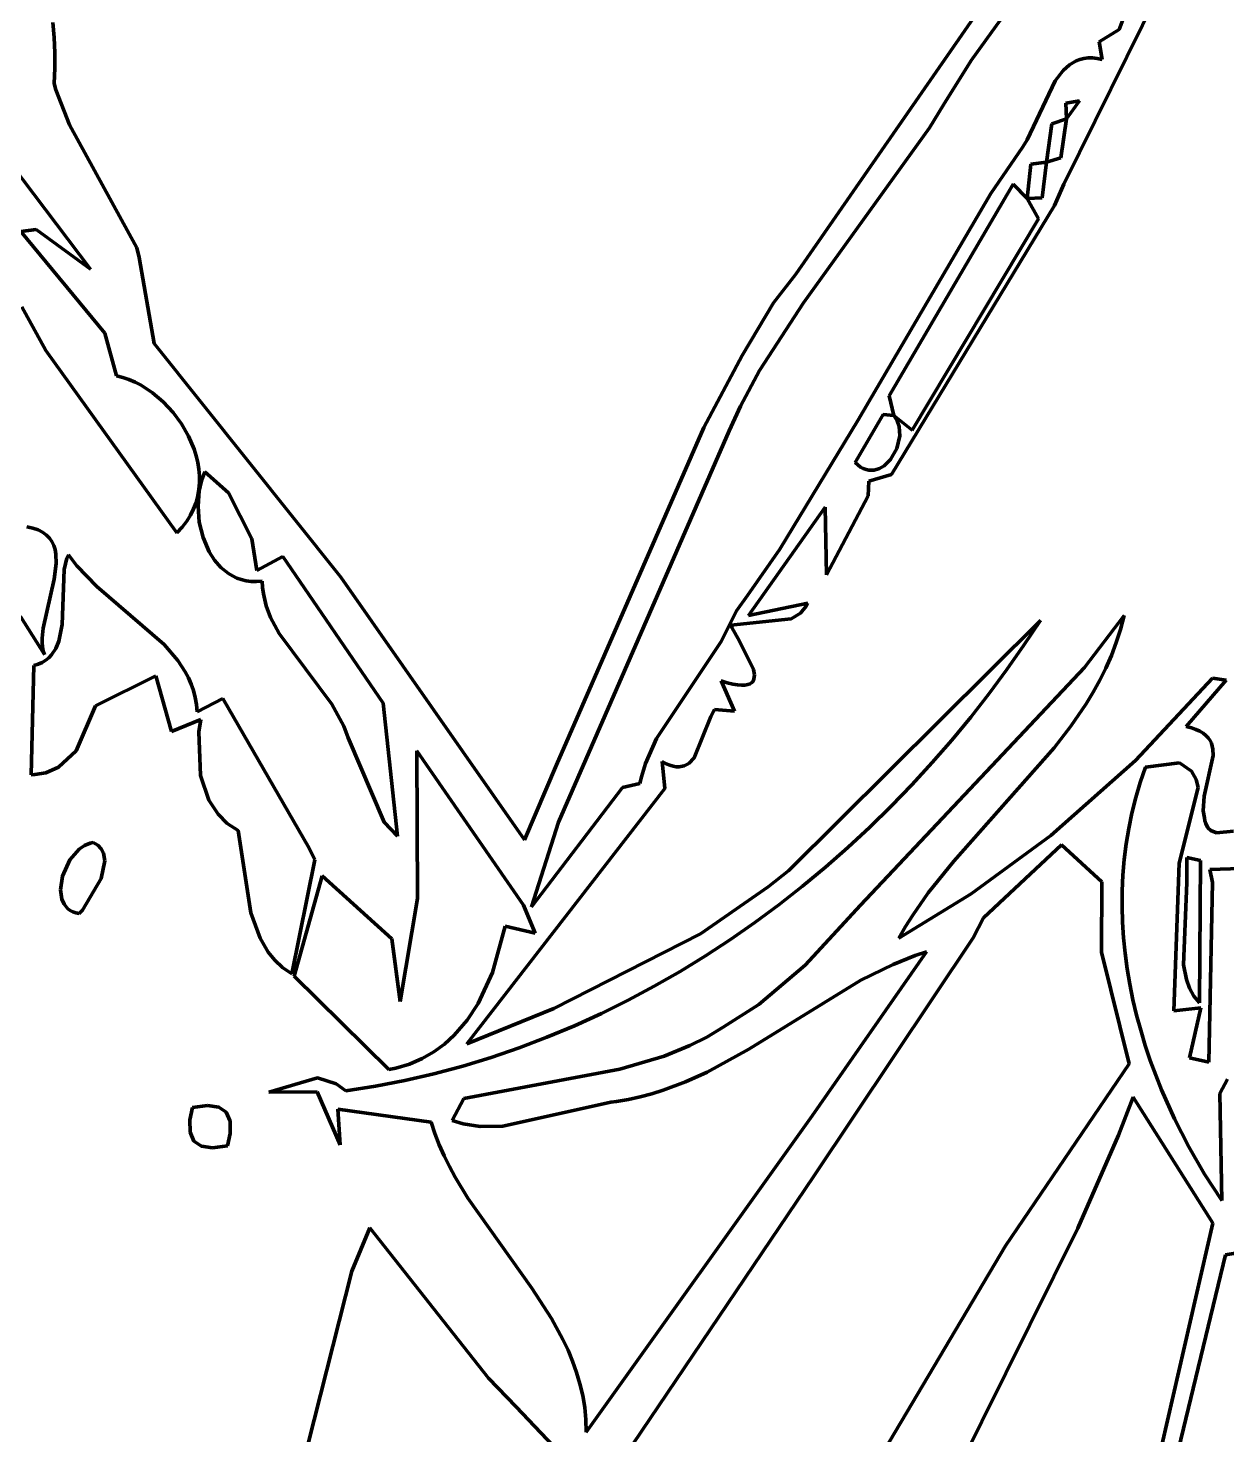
# Model space of a CAD drawing. Header units: millimetres. Extents: x 0 to 10.4, y 0 to 8.2.
# Drawn here: x 5.85 to 6.667, y 2.69 to 3.65 of the extents above; entities that cross this region are included whole.
import ezdxf

# ---------------------------------------------------------------- set-up
doc = ezdxf.new("R2010")
doc.units = ezdxf.units.MM
for name, color, linetype, lineweight in [('color#000000ff', 7, 'CONTINUOUS', 100), ('color#929292ff', 7, 'CONTINUOUS', 100), ('color#ffffffff', 7, 'CONTINUOUS', 100)]:
    doc.layers.add(name, color=color, linetype=linetype, lineweight=lineweight)

msp = doc.modelspace()

# ---------------------------------------------------------------- linework, layer by layer
at = {"layer": 'color#000000ff'}
for p, q in [((6.5935, 3.64855), (6.65792, 3.82053)), ((6.58264, 3.75308), (6.49256, 3.62739)), ((6.64248, 3.71885), (6.55564, 3.54315)), ((6.37306, 3.48173), (6.52117, 3.6957)), ((5.86631, 3.65345), (5.86718, 3.64318)), ((6.57989, 3.64031), (6.5935, 3.64855)), ((5.86718, 3.64318), (5.86764, 3.63282)), ((6.58195, 3.62813), (6.57989, 3.64031)), ((5.86764, 3.63282), (5.86767, 3.62236)), ((6.49256, 3.62739), (6.47369, 3.59736)), ((6.56414, 3.62722), (6.5667, 3.62819)), ((6.5667, 3.62819), (6.56941, 3.62886)), ((6.56941, 3.62886), (6.57228, 3.62921)), ((6.57228, 3.62921), (6.57532, 3.62922)), ((6.57532, 3.62922), (6.57854, 3.62886)), ((6.57854, 3.62886), (6.58195, 3.62813)), ((5.86767, 3.62236), (5.86725, 3.6118)), ((6.54984, 3.61371), (6.55529, 3.62074)), ((6.55529, 3.62074), (6.55946, 3.62446)), ((6.55946, 3.62446), (6.56414, 3.62722)), ((5.86725, 3.6118), (5.86834, 3.6076)), ((6.5306, 3.57327), (6.54984, 3.61371)), ((5.86834, 3.6076), (5.87761, 3.58351)), ((6.56633, 3.59993), (6.55715, 3.59847)), ((6.55753, 3.58782), (6.56633, 3.59993)), ((6.47369, 3.59736), (6.46421, 3.5816)), ((6.55715, 3.59847), (6.55753, 3.58782)), ((5.87761, 3.58351), (5.92357, 3.49975)), ((6.46421, 3.5816), (6.37826, 3.46208)), ((6.54751, 3.58432), (6.54393, 3.55809)), ((6.55753, 3.58782), (6.54751, 3.58432)), ((6.55374, 3.56104), (6.55753, 3.58782)), ((6.5278, 3.56851), (6.5306, 3.57327)), ((5.89199, 3.48524), (5.82989, 3.56709)), ((6.50587, 3.53685), (6.5278, 3.56851)), ((6.54393, 3.55809), (6.55374, 3.56104)), ((6.53331, 3.55675), (6.53078, 3.53335)), ((6.54393, 3.55809), (6.53331, 3.55675)), ((6.54102, 3.53384), (6.54393, 3.55809)), ((6.52106, 3.54308), (6.43659, 3.39879)), ((6.53078, 3.53335), (6.52106, 3.54308)), ((6.55564, 3.54315), (6.54926, 3.52858)), ((6.41513, 3.38191), (6.50587, 3.53685)), ((6.53078, 3.53335), (6.54102, 3.53384)), ((6.5384, 3.51944), (6.53078, 3.53335)), ((6.54926, 3.52858), (6.43811, 3.34508)), ((5.84451, 3.51089), (5.855, 3.51222)), ((5.855, 3.51222), (5.89199, 3.48524)), ((6.45229, 3.37527), (6.5384, 3.51944)), ((5.90177, 3.4415), (5.84451, 3.51089)), ((5.92357, 3.49975), (5.92531, 3.4931)), ((5.92531, 3.4931), (5.93546, 3.43456)), ((6.35783, 3.46213), (6.37306, 3.48173)), ((5.84519, 3.45954), (5.86152, 3.42975)), ((6.33644, 3.42619), (6.35783, 3.46213)), ((6.37826, 3.46208), (6.34826, 3.41592)), ((5.90966, 3.41249), (5.90177, 3.4415)), ((5.86152, 3.42975), (5.95099, 3.30529)), ((5.93546, 3.43456), (6.06271, 3.27495)), ((6.31019, 3.37706), (6.33644, 3.42619)), ((5.91398, 3.41136), (5.90966, 3.41249)), ((5.91823, 3.40988), (5.91398, 3.41136)), ((5.92242, 3.40806), (5.91823, 3.40988)), ((5.92651, 3.40592), (5.92242, 3.40806)), ((6.34826, 3.41592), (6.33518, 3.39164)), ((5.93438, 3.40077), (5.92651, 3.40592)), ((5.94169, 3.39458), (5.93438, 3.40077)), ((6.43659, 3.39879), (6.43975, 3.38523)), ((5.94831, 3.38749), (5.94169, 3.39458)), ((5.9541, 3.37968), (5.94831, 3.38749)), ((6.33518, 3.39164), (6.32741, 3.37485)), ((5.95894, 3.37128), (5.9541, 3.37968)), ((6.36206, 3.29413), (6.41513, 3.38191)), ((6.43249, 3.38599), (6.41336, 3.35337)), ((6.43975, 3.38523), (6.43249, 3.38599)), ((6.43975, 3.38523), (6.45229, 3.37527)), ((6.44203, 3.38169), (6.43975, 3.38523)), ((6.44337, 3.37776), (6.44203, 3.38169)), ((5.96268, 3.36245), (5.95894, 3.37128)), ((6.20969, 3.14702), (6.31019, 3.37706)), ((6.32741, 3.37485), (6.21119, 3.108)), ((6.44187, 3.36289), (6.44381, 3.37142)), ((6.44381, 3.37142), (6.44337, 3.37776)), ((5.9641, 3.35793), (5.96268, 3.36245)), ((6.43759, 3.35536), (6.44187, 3.36289)), ((5.96519, 3.35336), (5.9641, 3.35793)), ((5.96594, 3.34875), (5.96519, 3.35336)), ((6.41336, 3.35337), (6.41521, 3.35159)), ((6.41521, 3.35159), (6.41708, 3.35018)), ((6.41708, 3.35018), (6.41896, 3.34912)), ((6.41896, 3.34912), (6.42084, 3.34839)), ((6.42993, 3.34908), (6.43324, 3.35104)), ((6.43324, 3.35104), (6.43759, 3.35536)), ((5.96634, 3.34414), (5.96594, 3.34875)), ((5.96598, 3.33495), (5.96636, 3.33953)), ((5.96766, 3.34069), (5.96616, 3.33402)), ((5.96636, 3.33953), (5.96634, 3.34414)), ((5.96994, 3.34688), (5.96766, 3.34069)), ((5.98619, 3.33248), (5.96994, 3.34688)), ((6.42084, 3.34839), (6.42271, 3.34797)), ((6.42267, 3.34057), (6.42221, 3.33062)), ((6.43811, 3.34508), (6.42267, 3.34057)), ((6.42271, 3.34797), (6.4264, 3.348)), ((6.4264, 3.348), (6.42993, 3.34908)), ((5.964, 3.32595), (5.9652, 3.33042)), ((5.9652, 3.33042), (5.96598, 3.33495)), ((5.96616, 3.33402), (5.96535, 3.32345)), ((6.00201, 3.30109), (5.98619, 3.33248)), ((6.42221, 3.33062), (6.3939, 3.27673)), ((5.96024, 3.3173), (5.96235, 3.32157)), ((5.96235, 3.32157), (5.964, 3.32595)), ((5.96535, 3.32345), (5.96623, 3.31265)), ((6.39292, 3.32273), (6.34068, 3.2489)), ((6.3939, 3.27673), (6.39292, 3.32273)), ((5.95458, 3.30914), (5.95766, 3.31315)), ((5.95766, 3.31315), (5.96024, 3.3173)), ((5.96623, 3.31265), (5.96877, 3.30214)), ((5.85271, 3.30849), (5.84855, 3.30941)), ((5.85632, 3.30724), (5.85271, 3.30849)), ((5.85938, 3.30567), (5.85632, 3.30724)), ((5.86195, 3.30381), (5.85938, 3.30567)), ((5.86405, 3.30167), (5.86195, 3.30381)), ((5.86571, 3.29928), (5.86405, 3.30167)), ((5.95099, 3.30529), (5.95458, 3.30914)), ((5.96877, 3.30214), (5.97294, 3.29244)), ((5.86697, 3.29666), (5.86571, 3.29928)), ((5.86787, 3.29384), (5.86697, 3.29666)), ((5.86842, 3.29082), (5.86787, 3.29384)), ((5.97294, 3.29244), (5.9766, 3.28668)), ((6.00555, 3.27959), (6.00201, 3.30109)), ((6.34009, 3.26249), (6.36206, 3.29413)), ((5.86736, 3.27359), (5.86867, 3.28429)), ((5.86867, 3.28429), (5.86842, 3.29082)), ((5.87597, 3.28807), (5.87403, 3.28024)), ((5.87696, 3.29039), (5.87597, 3.28807)), ((5.88271, 3.28271), (5.87696, 3.29039)), ((5.89641, 3.26859), (5.88271, 3.28271)), ((5.9766, 3.28668), (5.98097, 3.28167)), ((6.02316, 3.28916), (6.00555, 3.27959)), ((6.09165, 3.18918), (6.02316, 3.28916)), ((5.85975, 3.24015), (5.86736, 3.27359)), ((5.87403, 3.28024), (5.8726, 3.24284)), ((5.98097, 3.28167), (5.98602, 3.27755)), ((5.98602, 3.27755), (5.9888, 3.27587)), ((5.9888, 3.27587), (5.99175, 3.27448)), ((5.99175, 3.27448), (5.99487, 3.27338)), ((5.99487, 3.27338), (5.99815, 3.27261)), ((5.99815, 3.27261), (6.0016, 3.27217)), ((6.00521, 3.2721), (6.00898, 3.2724)), ((6.00898, 3.2724), (6.0093, 3.26798)), ((6.06271, 3.27495), (6.18796, 3.09576)), ((5.94215, 3.22916), (5.89641, 3.26859)), ((6.0016, 3.27217), (6.00521, 3.2721)), ((6.0093, 3.26798), (6.00991, 3.26369)), ((6.00991, 3.26369), (6.01192, 3.25546)), ((6.01192, 3.25546), (6.01486, 3.24765)), ((6.33241, 3.25216), (6.34009, 3.26249)), ((6.34068, 3.2489), (6.38123, 3.25729)), ((6.38009, 3.25534), (6.37612, 3.25059)), ((6.38123, 3.25729), (6.38009, 3.25534)), ((5.84437, 3.24815), (5.86058, 3.22234)), ((6.01486, 3.24765), (6.0207, 3.23657)), ((6.32196, 3.23113), (6.33241, 3.25216)), ((6.36972, 3.24652), (6.32864, 3.24233)), ((6.36811, 3.0749), (6.53969, 3.24547)), ((6.37612, 3.25059), (6.36972, 3.24652)), ((6.53969, 3.24547), (6.52852, 3.22858)), ((6.56969, 3.21351), (6.59692, 3.24879)), ((6.59692, 3.24879), (6.59442, 3.23946)), ((5.85901, 3.23351), (5.85975, 3.24015)), ((5.8726, 3.24284), (5.87049, 3.23135)), ((6.0207, 3.23657), (6.0566, 3.18835)), ((6.32864, 3.24233), (6.32934, 3.24082)), ((6.32934, 3.24082), (6.33465, 3.23133)), ((6.59442, 3.23946), (6.59147, 3.23041)), ((5.85897, 3.23043), (5.85901, 3.23351)), ((5.8592, 3.22752), (5.85897, 3.23043)), ((5.85972, 3.22482), (5.8592, 3.22752)), ((5.86058, 3.22234), (5.85972, 3.22482)), ((5.86843, 3.22634), (5.8655, 3.22198)), ((5.87049, 3.23135), (5.86843, 3.22634)), ((5.95149, 3.21829), (5.94215, 3.22916)), ((6.27787, 3.1649), (6.32196, 3.23113)), ((6.33465, 3.23133), (6.34404, 3.21205)), ((6.52852, 3.22858), (6.51689, 3.21197)), ((6.59147, 3.23041), (6.5881, 3.22162)), ((5.85335, 3.21476), (5.85151, 3.1403)), ((5.8564, 3.21573), (5.85335, 3.21476)), ((5.85913, 3.21694), (5.8564, 3.21573)), ((5.86154, 3.2184), (5.85913, 3.21694)), ((5.86366, 3.22009), (5.86154, 3.2184)), ((5.8655, 3.22198), (5.86366, 3.22009)), ((5.95662, 3.21047), (5.95149, 3.21829)), ((6.5881, 3.22162), (6.58433, 3.21308)), ((5.89544, 3.18727), (5.93651, 3.20765)), ((5.93651, 3.20765), (5.94722, 3.16974)), ((5.95878, 3.20636), (5.95662, 3.21047)), ((5.96065, 3.2021), (5.95878, 3.20636)), ((6.34438, 3.20545), (6.34382, 3.20421)), ((6.34404, 3.21205), (6.34468, 3.20846)), ((6.34468, 3.20846), (6.34438, 3.20545)), ((6.41704, 3.05122), (6.56969, 3.21351)), ((6.51689, 3.21197), (6.50481, 3.19564)), ((6.58433, 3.21308), (6.58019, 3.20475)), ((6.60456, 3.14992), (6.65714, 3.20624)), ((6.65714, 3.20624), (6.66637, 3.20468)), ((5.9622, 3.19767), (5.96065, 3.2021)), ((5.96342, 3.19306), (5.9622, 3.19767)), ((6.3262, 3.20304), (6.32199, 3.20427)), ((6.32199, 3.20427), (6.33112, 3.18353)), ((6.3299, 3.20217), (6.3262, 3.20304)), ((6.33312, 3.20162), (6.3299, 3.20217)), ((6.3359, 3.20138), (6.33312, 3.20162)), ((6.33824, 3.20143), (6.3359, 3.20138)), ((6.34018, 3.20176), (6.33824, 3.20143)), ((6.34174, 3.20235), (6.34018, 3.20176)), ((6.34295, 3.20317), (6.34174, 3.20235)), ((6.34382, 3.20421), (6.34295, 3.20317)), ((6.50481, 3.19564), (6.49228, 3.17961)), ((6.57571, 3.19664), (6.57092, 3.18872)), ((6.58019, 3.20475), (6.57571, 3.19664)), ((6.66637, 3.20468), (6.63909, 3.17318)), ((5.88225, 3.15653), (5.89544, 3.18727)), ((5.96427, 3.18827), (5.96342, 3.19306)), ((5.96473, 3.18327), (5.96427, 3.18827)), ((5.98223, 3.19238), (5.96473, 3.18327)), ((6.04119, 3.09019), (5.98223, 3.19238)), ((6.0566, 3.18835), (6.0648, 3.17345)), ((6.10129, 3.09844), (6.09165, 3.18918)), ((6.57092, 3.18872), (6.5605, 3.17338)), ((5.94722, 3.16974), (5.96723, 3.17798)), ((5.96723, 3.17798), (5.96582, 3.16957)), ((6.31495, 3.17992), (6.30366, 3.15183)), ((6.31751, 3.18484), (6.31495, 3.17992)), ((6.33112, 3.18353), (6.31751, 3.18484)), ((6.49228, 3.17961), (6.47933, 3.1639)), ((5.96582, 3.16957), (5.96694, 3.1398)), ((6.0648, 3.17345), (6.06782, 3.16547)), ((6.5605, 3.17338), (6.54918, 3.1586)), ((6.63909, 3.17318), (6.64265, 3.17229)), ((6.64265, 3.17229), (6.64576, 3.17123)), ((6.64576, 3.17123), (6.64844, 3.17001)), ((6.64844, 3.17001), (6.65072, 3.16864)), ((6.65072, 3.16864), (6.65262, 3.16713)), ((6.65262, 3.16713), (6.65416, 3.16548)), ((6.06782, 3.16547), (6.09217, 3.10781)), ((6.27043, 3.14791), (6.27787, 3.1649)), ((6.47933, 3.1639), (6.46596, 3.14853)), ((6.54918, 3.1586), (6.48062, 3.08142)), ((6.65416, 3.16548), (6.65538, 3.16371)), ((6.65538, 3.16371), (6.6563, 3.16183)), ((6.6563, 3.16183), (6.65734, 3.15775)), ((6.65734, 3.15775), (6.65748, 3.15331)), ((5.87014, 3.14542), (5.88225, 3.15653)), ((6.1146, 3.15662), (6.11495, 3.05585)), ((6.18733, 3.05122), (6.1146, 3.15662)), ((6.26774, 3.13889), (6.27043, 3.14791)), ((6.28455, 3.14782), (6.28192, 3.14922)), ((6.28192, 3.14922), (6.28357, 3.13091)), ((6.28701, 3.14678), (6.28455, 3.14782)), ((6.29993, 3.14789), (6.29691, 3.14626)), ((6.30366, 3.15183), (6.29993, 3.14789)), ((6.46596, 3.14853), (6.45217, 3.1335)), ((6.54689, 3.09893), (6.60456, 3.14992)), ((6.63451, 3.14833), (6.61134, 3.14544)), ((6.64285, 3.14281), (6.63451, 3.14833)), ((6.65748, 3.15331), (6.65145, 3.12559)), ((5.85151, 3.1403), (5.85412, 3.14039)), ((5.85412, 3.14039), (5.86148, 3.14165)), ((5.86148, 3.14165), (5.87014, 3.14542)), ((5.96694, 3.1398), (5.97272, 3.123)), ((6.18796, 3.09576), (6.20969, 3.14702)), ((6.2667, 3.13422), (6.26774, 3.13889)), ((6.28929, 3.14608), (6.28701, 3.14678)), ((6.29142, 3.14569), (6.28929, 3.14608)), ((6.29339, 3.14561), (6.29142, 3.14569)), ((6.29691, 3.14626), (6.29339, 3.14561)), ((6.61134, 3.14544), (6.6078, 3.13508)), ((6.64596, 3.13712), (6.64285, 3.14281)), ((6.28357, 3.13091), (6.14863, 2.95673)), ((6.19264, 3.05025), (6.25489, 3.13147)), ((6.25489, 3.13147), (6.2667, 3.13422)), ((6.45217, 3.1335), (6.43799, 3.11884)), ((6.6078, 3.13508), (6.60473, 3.12465)), ((6.63431, 3.07997), (6.64726, 3.13151)), ((6.64726, 3.13151), (6.64596, 3.13712)), ((5.97272, 3.123), (5.97905, 3.11328)), ((6.43799, 3.11884), (6.42342, 3.10456)), ((6.60473, 3.12465), (6.60211, 3.11416)), ((6.65145, 3.12559), (6.65077, 3.11561)), ((5.97905, 3.11328), (5.98521, 3.10711)), ((6.60211, 3.11416), (6.59994, 3.10362)), ((6.65077, 3.11561), (6.6516, 3.11094)), ((6.6516, 3.11094), (6.65194, 3.10883)), ((5.98521, 3.10711), (5.99268, 3.10214)), ((5.99268, 3.10214), (6.00144, 3.04612)), ((6.09217, 3.10781), (6.10129, 3.09844)), ((6.21119, 3.108), (6.19264, 3.05025)), ((6.42342, 3.10456), (6.40847, 3.09069)), ((6.59994, 3.10362), (6.59821, 3.09303)), ((6.65194, 3.10883), (6.65244, 3.10701)), ((6.65244, 3.10701), (6.65391, 3.10411)), ((6.65391, 3.10411), (6.65592, 3.10213)), ((6.65592, 3.10213), (6.65979, 3.10062)), ((6.65979, 3.10062), (6.67148, 3.10176)), ((5.88785, 3.09193), (5.88424, 3.0894)), ((5.89174, 3.09356), (5.88785, 3.09193)), ((5.89376, 3.09399), (5.89174, 3.09356)), ((5.89704, 3.09212), (5.89376, 3.09399)), ((5.89939, 3.08965), (5.89704, 3.09212)), ((6.04491, 3.08227), (6.04119, 3.09019)), ((6.40847, 3.09069), (6.39315, 3.07722)), ((6.49255, 3.05911), (6.54689, 3.09893)), ((6.55422, 3.09247), (6.50084, 3.0427)), ((6.58162, 3.06731), (6.55422, 3.09247)), ((6.59821, 3.09303), (6.59691, 3.08241)), ((5.87805, 3.08228), (5.87294, 3.07109)), ((5.88424, 3.0894), (5.87805, 3.08228)), ((5.89938, 3.06958), (5.90173, 3.08151)), ((5.90089, 3.08669), (5.89939, 3.08965)), ((5.90173, 3.08151), (5.90089, 3.08669)), ((6.02921, 3.00439), (6.04491, 3.08227)), ((6.48062, 3.08142), (6.46324, 3.05969)), ((6.59691, 3.08241), (6.59602, 3.07177)), ((6.63965, 3.08377), (6.63967, 3.06682)), ((6.64898, 3.08171), (6.63965, 3.08377)), ((6.6482, 2.9847), (6.64898, 3.08171)), ((5.87294, 3.07109), (5.87155, 3.06182)), ((6.05, 3.07128), (6.03084, 3.00291)), ((6.0974, 3.02831), (6.05, 3.07128)), ((6.35405, 3.06373), (6.36811, 3.0749)), ((6.39315, 3.07722), (6.37748, 3.06419)), ((6.59602, 3.07177), (6.59554, 3.06111)), ((6.63073, 2.97929), (6.63431, 3.07997)), ((6.69436, 3.07683), (6.65525, 3.07568)), ((6.65525, 3.07568), (6.65709, 3.06671)), ((5.87155, 3.06182), (5.87241, 3.0555)), ((5.88661, 3.04783), (5.89938, 3.06958)), ((6.30792, 3.03178), (6.35405, 3.06373)), ((6.37748, 3.06419), (6.36145, 3.05161)), ((6.58146, 3.01934), (6.58162, 3.06731)), ((6.63967, 3.06682), (6.63737, 3.0105)), ((6.65709, 3.06671), (6.65463, 2.94423)), ((5.87241, 3.0555), (5.87401, 3.05187)), ((5.87401, 3.05187), (5.8765, 3.04889)), ((6.11495, 3.05585), (6.10328, 2.98567)), ((6.36145, 3.05161), (6.34509, 3.03949)), ((6.4433, 3.02884), (6.49255, 3.05911)), ((6.46324, 3.05969), (6.45271, 3.04459)), ((6.59554, 3.06111), (6.59546, 3.05044)), ((5.8765, 3.04889), (5.8781, 3.0477)), ((5.8781, 3.0477), (5.87995, 3.04672)), ((5.87995, 3.04672), (5.88205, 3.04599)), ((5.88205, 3.04599), (5.88441, 3.04552)), ((5.88441, 3.04552), (5.88661, 3.04783)), ((6.00144, 3.04612), (6.00769, 3.02868)), ((6.19531, 3.03219), (6.18733, 3.05122)), ((6.37925, 3.01029), (6.41704, 3.05122)), ((6.45271, 3.04459), (6.44785, 3.0368)), ((6.50084, 3.0427), (6.49381, 3.02901)), ((6.59546, 3.05044), (6.59578, 3.03978)), ((6.16606, 3.00539), (6.17467, 3.03703)), ((6.17467, 3.03703), (6.19531, 3.03219)), ((6.34509, 3.03949), (6.3284, 3.02786)), ((6.44785, 3.0368), (6.4433, 3.02884)), ((6.59578, 3.03978), (6.59647, 3.02912)), ((6.00769, 3.02868), (6.01316, 3.01935)), ((6.10328, 2.98567), (6.0974, 3.02831)), ((6.20807, 2.98074), (6.30792, 3.03178)), ((6.3284, 3.02786), (6.3114, 3.01672)), ((6.49381, 3.02901), (6.38518, 2.86639)), ((6.59647, 3.02912), (6.59754, 3.01849)), ((6.01316, 3.01935), (6.01769, 3.01375)), ((6.01769, 3.01375), (6.02301, 3.00874)), ((6.3114, 3.01672), (6.29409, 3.00609)), ((6.38413, 2.9076), (6.46214, 3.01953)), ((6.45438, 3.01692), (6.43924, 3.01086)), ((6.46214, 3.01953), (6.45438, 3.01692)), ((6.6002, 2.94314), (6.58146, 3.01934)), ((6.59754, 3.01849), (6.59896, 3.00789)), ((6.02301, 3.00874), (6.02921, 3.00439)), ((6.15626, 2.9843), (6.16606, 3.00539)), ((6.29409, 3.00609), (6.27648, 2.99599)), ((6.34768, 2.98365), (6.37925, 3.01029)), ((6.43924, 3.01086), (6.41736, 3.00008)), ((6.59896, 3.00789), (6.60074, 2.99733)), ((6.63737, 3.0105), (6.63924, 3.00062)), ((6.03084, 3.00291), (6.09537, 2.93923)), ((6.27648, 2.99599), (6.25858, 2.98644)), ((6.41736, 3.00008), (6.34083, 2.95312)), ((6.60074, 2.99733), (6.60286, 2.98682)), ((6.63924, 3.00062), (6.64137, 2.99467)), ((6.64137, 2.99467), (6.64432, 2.98933)), ((6.25858, 2.98644), (6.24042, 2.97745)), ((6.60286, 2.98682), (6.60532, 2.97636)), ((6.64432, 2.98933), (6.6482, 2.9847)), ((6.14863, 2.95673), (6.20807, 2.98074)), ((6.14875, 2.97282), (6.15626, 2.9843)), ((6.24042, 2.97745), (6.22198, 2.96904)), ((6.32333, 2.96816), (6.34768, 2.98365)), ((6.60532, 2.97636), (6.6081, 2.96597)), ((6.64903, 2.98134), (6.63073, 2.97929)), ((6.64142, 2.94709), (6.64903, 2.98134)), ((6.13994, 2.96254), (6.14875, 2.97282)), ((6.22198, 2.96904), (6.20329, 2.96123)), ((6.3122, 2.96136), (6.32333, 2.96816)), ((6.6081, 2.96597), (6.6112, 2.95566)), ((6.12605, 2.95114), (6.13331, 2.95648)), ((6.13331, 2.95648), (6.13994, 2.96254)), ((6.20329, 2.96123), (6.18436, 2.95402)), ((6.30079, 2.95551), (6.3122, 2.96136)), ((6.6112, 2.95566), (6.6146, 2.94543)), ((6.10955, 2.94292), (6.11814, 2.94659)), ((6.11814, 2.94659), (6.12605, 2.95114)), ((6.16519, 2.94745), (6.1458, 2.94151)), ((6.18436, 2.95402), (6.16519, 2.94745)), ((6.25291, 2.93952), (6.2832, 2.9483)), ((6.2832, 2.9483), (6.30079, 2.95551)), ((6.34083, 2.95312), (6.31243, 2.93747)), ((6.65463, 2.94423), (6.64142, 2.94709)), ((6.09537, 2.93923), (6.10027, 2.94021)), ((6.10027, 2.94021), (6.10955, 2.94292)), ((6.1458, 2.94151), (6.12619, 2.93624)), ((6.14668, 2.9194), (6.25291, 2.93952)), ((6.31243, 2.93747), (6.29773, 2.93076)), ((6.51597, 2.81893), (6.6002, 2.94314)), ((6.6146, 2.94543), (6.62229, 2.92527)), ((6.04681, 2.93344), (6.01362, 2.92377)), ((6.05959, 2.92952), (6.04681, 2.93344)), ((6.06619, 2.92455), (6.05959, 2.92952)), ((6.08638, 2.92774), (6.06619, 2.92455)), ((6.10638, 2.93165), (6.08638, 2.92774)), ((6.12619, 2.93624), (6.10638, 2.93165)), ((6.29773, 2.93076), (6.28258, 2.92503)), ((6.66204, 2.92289), (6.66734, 2.93263)), ((6.01362, 2.92377), (6.04649, 2.92401)), ((6.04649, 2.92401), (6.06236, 2.88771)), ((6.13858, 2.90433), (6.14668, 2.9194)), ((6.25058, 2.91734), (6.24673, 2.91685)), ((6.25882, 2.91873), (6.25058, 2.91734)), ((6.2669, 2.9205), (6.25882, 2.91873)), ((6.27481, 2.9226), (6.2669, 2.9205)), ((6.28258, 2.92503), (6.27481, 2.9226)), ((6.60299, 2.92029), (6.59288, 2.89443)), ((6.65729, 2.83446), (6.60299, 2.92029)), ((6.62229, 2.92527), (6.63109, 2.90556)), ((6.6634, 2.84988), (6.66204, 2.92289)), ((5.96158, 2.91329), (5.95984, 2.90479)), ((5.97178, 2.91464), (5.96158, 2.91329)), ((5.97944, 2.91354), (5.97178, 2.91464)), ((5.98458, 2.90999), (5.97944, 2.91354)), ((5.98718, 2.90399), (5.98458, 2.90999)), ((6.06236, 2.88771), (6.06068, 2.91211)), ((6.06068, 2.91211), (6.12426, 2.90336)), ((6.24673, 2.91685), (6.1731, 2.90054)), ((5.95984, 2.90479), (5.95993, 2.89636)), ((5.98725, 2.89555), (5.98718, 2.90399)), ((6.12426, 2.90336), (6.12681, 2.89551)), ((6.1462, 2.90205), (6.13858, 2.90433)), ((6.15768, 2.90029), (6.1462, 2.90205)), ((6.1731, 2.90054), (6.15768, 2.90029)), ((6.23011, 2.69175), (6.38413, 2.9076)), ((6.63109, 2.90556), (6.64092, 2.88638)), ((5.95993, 2.89636), (5.96255, 2.89037)), ((5.96255, 2.89037), (5.96768, 2.88682)), ((5.98549, 2.88703), (5.98725, 2.89555)), ((6.12681, 2.89551), (6.12976, 2.88783)), ((6.59288, 2.89443), (6.56517, 2.83096)), ((5.96768, 2.88682), (5.97532, 2.88571)), ((5.97532, 2.88571), (5.98549, 2.88703)), ((6.12976, 2.88783), (6.13307, 2.88031)), ((6.13307, 2.88031), (6.13671, 2.87293)), ((6.64092, 2.88638), (6.65172, 2.86779)), ((6.13671, 2.87293), (6.14064, 2.86567)), ((6.14064, 2.86567), (6.14924, 2.85149)), ((6.38518, 2.86639), (6.14317, 2.50784)), ((6.65172, 2.86779), (6.6634, 2.84988)), ((6.14924, 2.85149), (6.19296, 2.79008)), ((6.08256, 2.83128), (6.07029, 2.80174)), ((6.16334, 2.72868), (6.08256, 2.83128)), ((6.56517, 2.83096), (6.42964, 2.55809)), ((6.61506, 2.65057), (6.65729, 2.83446)), ((6.43318, 2.67937), (6.51597, 2.81893)), ((6.66585, 2.81287), (6.61406, 2.59771)), ((6.69169, 2.81712), (6.66585, 2.81287)), ((6.07029, 2.80174), (6.0327, 2.65362)), ((6.19296, 2.79008), (6.20639, 2.76928)), ((6.20639, 2.76928), (6.21419, 2.75497)), ((6.21419, 2.75497), (6.21765, 2.74765)), ((6.21765, 2.74765), (6.22075, 2.74018)), ((6.22075, 2.74018), (6.22348, 2.73257)), ((6.18235, 2.70919), (6.16334, 2.72868)), ((6.22348, 2.73257), (6.22578, 2.72479)), ((6.22578, 2.72479), (6.22764, 2.71684)), ((6.22764, 2.71684), (6.229, 2.70869)), ((6.2119, 2.67804), (6.18235, 2.70919)), ((6.229, 2.70869), (6.22984, 2.70033)), ((6.22984, 2.70033), (6.23011, 2.69175))]:
    msp.add_line(p, q, dxfattribs=at)
at = {"layer": 'color#929292ff'}
for p, q in [((5.82989, 3.56709), (5.89199, 3.48524)), ((5.855, 3.51222), (5.84451, 3.51089)), ((5.89199, 3.48524), (5.855, 3.51222)), ((5.84451, 3.51089), (5.90177, 3.4415)), ((5.86152, 3.42975), (5.84519, 3.45954)), ((5.90177, 3.4415), (5.90966, 3.41249)), ((5.95099, 3.30529), (5.86152, 3.42975)), ((5.90966, 3.41249), (5.91398, 3.41136)), ((5.91398, 3.41136), (5.91823, 3.40988)), ((5.91823, 3.40988), (5.92242, 3.40806)), ((5.92242, 3.40806), (5.92651, 3.40592)), ((5.92651, 3.40592), (5.93438, 3.40077)), ((5.93438, 3.40077), (5.94169, 3.39458)), ((5.94169, 3.39458), (5.94831, 3.38749)), ((5.94831, 3.38749), (5.9541, 3.37968)), ((5.9541, 3.37968), (5.95894, 3.37128)), ((5.95894, 3.37128), (5.96268, 3.36245)), ((5.96268, 3.36245), (5.9641, 3.35793)), ((5.9641, 3.35793), (5.96519, 3.35336)), ((5.96519, 3.35336), (5.96594, 3.34875)), ((5.96594, 3.34875), (5.96634, 3.34414)), ((5.96636, 3.33953), (5.96598, 3.33495)), ((5.96634, 3.34414), (5.96636, 3.33953)), ((5.9652, 3.33042), (5.964, 3.32595)), ((5.96598, 3.33495), (5.9652, 3.33042)), ((5.96235, 3.32157), (5.96024, 3.3173)), ((5.964, 3.32595), (5.96235, 3.32157)), ((5.95766, 3.31315), (5.95458, 3.30914)), ((5.96024, 3.3173), (5.95766, 3.31315)), ((5.95458, 3.30914), (5.95099, 3.30529)), ((5.88424, 3.0894), (5.88785, 3.09193)), ((5.88785, 3.09193), (5.89174, 3.09356)), ((5.89174, 3.09356), (5.89376, 3.09399)), ((5.89376, 3.09399), (5.89704, 3.09212)), ((5.89704, 3.09212), (5.89939, 3.08965)), ((5.87294, 3.07109), (5.87805, 3.08228)), ((5.87805, 3.08228), (5.88424, 3.0894)), ((5.90173, 3.08151), (5.89938, 3.06958)), ((5.89939, 3.08965), (5.90089, 3.08669)), ((5.90089, 3.08669), (5.90173, 3.08151)), ((5.87155, 3.06182), (5.87294, 3.07109)), ((5.87241, 3.0555), (5.87155, 3.06182)), ((5.89938, 3.06958), (5.88661, 3.04783)), ((5.87401, 3.05187), (5.87241, 3.0555)), ((5.8765, 3.04889), (5.87401, 3.05187)), ((5.8781, 3.0477), (5.8765, 3.04889)), ((5.87995, 3.04672), (5.8781, 3.0477)), ((5.88205, 3.04599), (5.87995, 3.04672)), ((5.88441, 3.04552), (5.88205, 3.04599)), ((5.88661, 3.04783), (5.88441, 3.04552)), ((5.95984, 2.90479), (5.96158, 2.91329)), ((5.96158, 2.91329), (5.97178, 2.91464)), ((5.97178, 2.91464), (5.97944, 2.91354)), ((5.97944, 2.91354), (5.98458, 2.90999)), ((5.98458, 2.90999), (5.98718, 2.90399)), ((5.95993, 2.89636), (5.95984, 2.90479)), ((5.98718, 2.90399), (5.98725, 2.89555)), ((5.96255, 2.89037), (5.95993, 2.89636)), ((5.96768, 2.88682), (5.96255, 2.89037)), ((5.98725, 2.89555), (5.98549, 2.88703)), ((5.97532, 2.88571), (5.96768, 2.88682)), ((5.98549, 2.88703), (5.97532, 2.88571))]:
    msp.add_line(p, q, dxfattribs=at)
at = {"layer": 'color#ffffffff'}
for p, q in [((6.65792, 3.82053), (6.5935, 3.64855)), ((6.49256, 3.62739), (6.58264, 3.75308)), ((6.55564, 3.54315), (6.64248, 3.71885)), ((6.52117, 3.6957), (6.37306, 3.48173)), ((5.86718, 3.64318), (5.86631, 3.65345)), ((6.5935, 3.64855), (6.57989, 3.64031)), ((5.86764, 3.63282), (5.86718, 3.64318)), ((6.57989, 3.64031), (6.58195, 3.62813)), ((5.86767, 3.62236), (5.86764, 3.63282)), ((6.47369, 3.59736), (6.49256, 3.62739)), ((6.5667, 3.62819), (6.56414, 3.62722)), ((6.56941, 3.62886), (6.5667, 3.62819)), ((6.57228, 3.62921), (6.56941, 3.62886)), ((6.57532, 3.62922), (6.57228, 3.62921)), ((6.57854, 3.62886), (6.57532, 3.62922)), ((6.58195, 3.62813), (6.57854, 3.62886)), ((5.86725, 3.6118), (5.86767, 3.62236)), ((6.55529, 3.62074), (6.54984, 3.61371)), ((6.55946, 3.62446), (6.55529, 3.62074)), ((6.56414, 3.62722), (6.55946, 3.62446)), ((5.86834, 3.6076), (5.86725, 3.6118)), ((6.54984, 3.61371), (6.5306, 3.57327)), ((5.87761, 3.58351), (5.86834, 3.6076)), ((6.55715, 3.59847), (6.56633, 3.59993)), ((6.56633, 3.59993), (6.55753, 3.58782)), ((6.46421, 3.5816), (6.47369, 3.59736)), ((6.55753, 3.58782), (6.55715, 3.59847)), ((5.92357, 3.49975), (5.87761, 3.58351)), ((6.37826, 3.46208), (6.46421, 3.5816)), ((6.54393, 3.55809), (6.54751, 3.58432)), ((6.54751, 3.58432), (6.55753, 3.58782)), ((6.55753, 3.58782), (6.55374, 3.56104)), ((6.5306, 3.57327), (6.5278, 3.56851)), ((6.5278, 3.56851), (6.50587, 3.53685)), ((6.55374, 3.56104), (6.54393, 3.55809)), ((6.53078, 3.53335), (6.53331, 3.55675)), ((6.53331, 3.55675), (6.54393, 3.55809)), ((6.54393, 3.55809), (6.54102, 3.53384)), ((6.43659, 3.39879), (6.52106, 3.54308)), ((6.52106, 3.54308), (6.53078, 3.53335)), ((6.54926, 3.52858), (6.55564, 3.54315)), ((6.50587, 3.53685), (6.41513, 3.38191)), ((6.54102, 3.53384), (6.53078, 3.53335)), ((6.53078, 3.53335), (6.5384, 3.51944)), ((6.43811, 3.34508), (6.54926, 3.52858)), ((6.5384, 3.51944), (6.45229, 3.37527)), ((5.92531, 3.4931), (5.92357, 3.49975)), ((5.93546, 3.43456), (5.92531, 3.4931)), ((6.37306, 3.48173), (6.35783, 3.46213)), ((6.35783, 3.46213), (6.33644, 3.42619)), ((6.34826, 3.41592), (6.37826, 3.46208)), ((6.06271, 3.27495), (5.93546, 3.43456)), ((6.33644, 3.42619), (6.31019, 3.37706)), ((6.33518, 3.39164), (6.34826, 3.41592)), ((6.43975, 3.38523), (6.43659, 3.39879)), ((6.32741, 3.37485), (6.33518, 3.39164)), ((6.41513, 3.38191), (6.36206, 3.29413)), ((6.41336, 3.35337), (6.43249, 3.38599)), ((6.43249, 3.38599), (6.43975, 3.38523)), ((6.45229, 3.37527), (6.43975, 3.38523)), ((6.43975, 3.38523), (6.44203, 3.38169)), ((6.44203, 3.38169), (6.44337, 3.37776)), ((6.31019, 3.37706), (6.20969, 3.14702)), ((6.21119, 3.108), (6.32741, 3.37485)), ((6.44381, 3.37142), (6.44187, 3.36289)), ((6.44337, 3.37776), (6.44381, 3.37142)), ((6.44187, 3.36289), (6.43759, 3.35536)), ((6.41521, 3.35159), (6.41336, 3.35337)), ((6.41708, 3.35018), (6.41521, 3.35159)), ((6.41896, 3.34912), (6.41708, 3.35018)), ((6.42084, 3.34839), (6.41896, 3.34912)), ((6.43324, 3.35104), (6.42993, 3.34908)), ((6.43759, 3.35536), (6.43324, 3.35104)), ((5.96616, 3.33402), (5.96766, 3.34069)), ((5.96766, 3.34069), (5.96994, 3.34688)), ((5.96994, 3.34688), (5.98619, 3.33248)), ((6.42271, 3.34797), (6.42084, 3.34839)), ((6.42221, 3.33062), (6.42267, 3.34057)), ((6.42267, 3.34057), (6.43811, 3.34508)), ((6.4264, 3.348), (6.42271, 3.34797)), ((6.42993, 3.34908), (6.4264, 3.348)), ((5.96535, 3.32345), (5.96616, 3.33402)), ((5.98619, 3.33248), (6.00201, 3.30109)), ((6.3939, 3.27673), (6.42221, 3.33062)), ((5.96623, 3.31265), (5.96535, 3.32345)), ((6.34068, 3.2489), (6.39292, 3.32273)), ((6.39292, 3.32273), (6.3939, 3.27673)), ((5.96877, 3.30214), (5.96623, 3.31265)), ((5.84855, 3.30941), (5.85271, 3.30849)), ((5.85271, 3.30849), (5.85632, 3.30724)), ((5.85632, 3.30724), (5.85938, 3.30567)), ((5.85938, 3.30567), (5.86195, 3.30381)), ((5.86195, 3.30381), (5.86405, 3.30167)), ((5.86405, 3.30167), (5.86571, 3.29928)), ((5.97294, 3.29244), (5.96877, 3.30214)), ((5.86571, 3.29928), (5.86697, 3.29666)), ((5.86697, 3.29666), (5.86787, 3.29384)), ((5.86787, 3.29384), (5.86842, 3.29082)), ((5.9766, 3.28668), (5.97294, 3.29244)), ((6.00201, 3.30109), (6.00555, 3.27959)), ((6.36206, 3.29413), (6.34009, 3.26249)), ((5.86867, 3.28429), (5.86736, 3.27359)), ((5.86842, 3.29082), (5.86867, 3.28429)), ((5.87403, 3.28024), (5.87597, 3.28807)), ((5.87597, 3.28807), (5.87696, 3.29039)), ((5.87696, 3.29039), (5.88271, 3.28271)), ((5.88271, 3.28271), (5.89641, 3.26859)), ((5.98097, 3.28167), (5.9766, 3.28668)), ((6.00555, 3.27959), (6.02316, 3.28916)), ((6.02316, 3.28916), (6.09165, 3.18918)), ((5.86736, 3.27359), (5.85975, 3.24015)), ((5.8726, 3.24284), (5.87403, 3.28024)), ((5.98602, 3.27755), (5.98097, 3.28167)), ((5.9888, 3.27587), (5.98602, 3.27755)), ((5.99175, 3.27448), (5.9888, 3.27587)), ((5.99487, 3.27338), (5.99175, 3.27448)), ((5.99815, 3.27261), (5.99487, 3.27338)), ((6.0016, 3.27217), (5.99815, 3.27261)), ((6.00898, 3.2724), (6.00521, 3.2721)), ((6.0093, 3.26798), (6.00898, 3.2724)), ((6.18796, 3.09576), (6.06271, 3.27495)), ((5.89641, 3.26859), (5.94215, 3.22916)), ((6.00521, 3.2721), (6.0016, 3.27217)), ((6.00991, 3.26369), (6.0093, 3.26798)), ((6.01192, 3.25546), (6.00991, 3.26369)), ((6.01486, 3.24765), (6.01192, 3.25546)), ((6.34009, 3.26249), (6.33241, 3.25216)), ((6.38123, 3.25729), (6.34068, 3.2489)), ((6.37612, 3.25059), (6.38009, 3.25534)), ((6.38009, 3.25534), (6.38123, 3.25729)), ((5.86058, 3.22234), (5.84437, 3.24815)), ((6.0207, 3.23657), (6.01486, 3.24765)), ((6.33241, 3.25216), (6.32196, 3.23113)), ((6.32864, 3.24233), (6.36972, 3.24652)), ((6.53969, 3.24547), (6.36811, 3.0749)), ((6.36972, 3.24652), (6.37612, 3.25059)), ((6.52852, 3.22858), (6.53969, 3.24547)), ((6.59692, 3.24879), (6.56969, 3.21351)), ((6.59442, 3.23946), (6.59692, 3.24879)), ((5.85975, 3.24015), (5.85901, 3.23351)), ((5.87049, 3.23135), (5.8726, 3.24284)), ((6.0566, 3.18835), (6.0207, 3.23657)), ((6.32934, 3.24082), (6.32864, 3.24233)), ((6.33465, 3.23133), (6.32934, 3.24082)), ((6.59147, 3.23041), (6.59442, 3.23946)), ((5.85901, 3.23351), (5.85897, 3.23043)), ((5.85897, 3.23043), (5.8592, 3.22752)), ((5.8592, 3.22752), (5.85972, 3.22482)), ((5.85972, 3.22482), (5.86058, 3.22234)), ((5.8655, 3.22198), (5.86843, 3.22634)), ((5.86843, 3.22634), (5.87049, 3.23135)), ((5.94215, 3.22916), (5.95149, 3.21829)), ((6.32196, 3.23113), (6.27787, 3.1649)), ((6.34404, 3.21205), (6.33465, 3.23133)), ((6.51689, 3.21197), (6.52852, 3.22858)), ((6.5881, 3.22162), (6.59147, 3.23041)), ((5.85151, 3.1403), (5.85335, 3.21476)), ((5.85335, 3.21476), (5.8564, 3.21573)), ((5.8564, 3.21573), (5.85913, 3.21694)), ((5.85913, 3.21694), (5.86154, 3.2184)), ((5.86154, 3.2184), (5.86366, 3.22009)), ((5.86366, 3.22009), (5.8655, 3.22198)), ((5.95149, 3.21829), (5.95662, 3.21047)), ((6.58433, 3.21308), (6.5881, 3.22162)), ((5.93651, 3.20765), (5.89544, 3.18727)), ((5.94722, 3.16974), (5.93651, 3.20765)), ((5.95662, 3.21047), (5.95878, 3.20636)), ((5.95878, 3.20636), (5.96065, 3.2021)), ((6.34382, 3.20421), (6.34438, 3.20545)), ((6.34468, 3.20846), (6.34404, 3.21205)), ((6.34438, 3.20545), (6.34468, 3.20846)), ((6.56969, 3.21351), (6.41704, 3.05122)), ((6.50481, 3.19564), (6.51689, 3.21197)), ((6.58019, 3.20475), (6.58433, 3.21308)), ((6.65714, 3.20624), (6.60456, 3.14992)), ((6.66637, 3.20468), (6.65714, 3.20624)), ((5.96065, 3.2021), (5.9622, 3.19767)), ((5.9622, 3.19767), (5.96342, 3.19306)), ((6.33112, 3.18353), (6.32199, 3.20427)), ((6.32199, 3.20427), (6.3262, 3.20304)), ((6.3262, 3.20304), (6.3299, 3.20217)), ((6.3299, 3.20217), (6.33312, 3.20162)), ((6.33312, 3.20162), (6.3359, 3.20138)), ((6.3359, 3.20138), (6.33824, 3.20143)), ((6.33824, 3.20143), (6.34018, 3.20176)), ((6.34018, 3.20176), (6.34174, 3.20235)), ((6.34174, 3.20235), (6.34295, 3.20317)), ((6.34295, 3.20317), (6.34382, 3.20421)), ((6.49228, 3.17961), (6.50481, 3.19564)), ((6.57092, 3.18872), (6.57571, 3.19664)), ((6.57571, 3.19664), (6.58019, 3.20475)), ((6.63909, 3.17318), (6.66637, 3.20468)), ((5.89544, 3.18727), (5.88225, 3.15653)), ((5.96342, 3.19306), (5.96427, 3.18827)), ((5.96427, 3.18827), (5.96473, 3.18327)), ((5.96473, 3.18327), (5.98223, 3.19238)), ((5.98223, 3.19238), (6.04119, 3.09019)), ((6.0648, 3.17345), (6.0566, 3.18835)), ((6.09165, 3.18918), (6.10129, 3.09844)), ((6.5605, 3.17338), (6.57092, 3.18872)), ((5.96723, 3.17798), (5.94722, 3.16974)), ((5.96582, 3.16957), (5.96723, 3.17798)), ((6.30366, 3.15183), (6.31495, 3.17992)), ((6.31495, 3.17992), (6.31751, 3.18484)), ((6.31751, 3.18484), (6.33112, 3.18353)), ((6.47933, 3.1639), (6.49228, 3.17961)), ((5.96694, 3.1398), (5.96582, 3.16957)), ((6.06782, 3.16547), (6.0648, 3.17345)), ((6.54918, 3.1586), (6.5605, 3.17338)), ((6.64265, 3.17229), (6.63909, 3.17318)), ((6.64576, 3.17123), (6.64265, 3.17229)), ((6.64844, 3.17001), (6.64576, 3.17123)), ((6.65072, 3.16864), (6.64844, 3.17001)), ((6.65262, 3.16713), (6.65072, 3.16864)), ((6.65416, 3.16548), (6.65262, 3.16713)), ((6.09217, 3.10781), (6.06782, 3.16547)), ((6.27787, 3.1649), (6.27043, 3.14791)), ((6.46596, 3.14853), (6.47933, 3.1639)), ((6.48062, 3.08142), (6.54918, 3.1586)), ((6.65538, 3.16371), (6.65416, 3.16548)), ((6.6563, 3.16183), (6.65538, 3.16371)), ((6.65734, 3.15775), (6.6563, 3.16183)), ((6.65748, 3.15331), (6.65734, 3.15775)), ((5.88225, 3.15653), (5.87014, 3.14542)), ((6.1146, 3.15662), (6.18733, 3.05122)), ((6.11495, 3.05585), (6.1146, 3.15662)), ((6.27043, 3.14791), (6.26774, 3.13889)), ((6.28357, 3.13091), (6.28192, 3.14922)), ((6.28192, 3.14922), (6.28455, 3.14782)), ((6.28455, 3.14782), (6.28701, 3.14678)), ((6.29691, 3.14626), (6.29993, 3.14789)), ((6.29993, 3.14789), (6.30366, 3.15183)), ((6.45217, 3.1335), (6.46596, 3.14853)), ((6.60456, 3.14992), (6.54689, 3.09893)), ((6.61134, 3.14544), (6.63451, 3.14833)), ((6.63451, 3.14833), (6.64285, 3.14281)), ((6.65145, 3.12559), (6.65748, 3.15331)), ((5.85412, 3.14039), (5.85151, 3.1403)), ((5.86148, 3.14165), (5.85412, 3.14039)), ((5.87014, 3.14542), (5.86148, 3.14165)), ((5.97272, 3.123), (5.96694, 3.1398)), ((6.20969, 3.14702), (6.18796, 3.09576)), ((6.26774, 3.13889), (6.2667, 3.13422)), ((6.28701, 3.14678), (6.28929, 3.14608)), ((6.28929, 3.14608), (6.29142, 3.14569)), ((6.29142, 3.14569), (6.29339, 3.14561)), ((6.29339, 3.14561), (6.29691, 3.14626)), ((6.6078, 3.13508), (6.61134, 3.14544)), ((6.64285, 3.14281), (6.64596, 3.13712)), ((6.14863, 2.95673), (6.28357, 3.13091)), ((6.25489, 3.13147), (6.19264, 3.05025)), ((6.2667, 3.13422), (6.25489, 3.13147)), ((6.43799, 3.11884), (6.45217, 3.1335)), ((6.60473, 3.12465), (6.6078, 3.13508)), ((6.64726, 3.13151), (6.63431, 3.07997)), ((6.64596, 3.13712), (6.64726, 3.13151)), ((5.97905, 3.11328), (5.97272, 3.123)), ((6.42342, 3.10456), (6.43799, 3.11884)), ((6.60211, 3.11416), (6.60473, 3.12465)), ((6.65077, 3.11561), (6.65145, 3.12559)), ((5.98521, 3.10711), (5.97905, 3.11328)), ((6.59994, 3.10362), (6.60211, 3.11416)), ((6.6516, 3.11094), (6.65077, 3.11561)), ((6.65194, 3.10883), (6.6516, 3.11094)), ((5.99268, 3.10214), (5.98521, 3.10711)), ((6.00144, 3.04612), (5.99268, 3.10214)), ((6.10129, 3.09844), (6.09217, 3.10781)), ((6.19264, 3.05025), (6.21119, 3.108)), ((6.40847, 3.09069), (6.42342, 3.10456)), ((6.59821, 3.09303), (6.59994, 3.10362)), ((6.65244, 3.10701), (6.65194, 3.10883)), ((6.65391, 3.10411), (6.65244, 3.10701)), ((6.65592, 3.10213), (6.65391, 3.10411)), ((6.65979, 3.10062), (6.65592, 3.10213)), ((6.67148, 3.10176), (6.65979, 3.10062)), ((6.04119, 3.09019), (6.04491, 3.08227)), ((6.39315, 3.07722), (6.40847, 3.09069)), ((6.54689, 3.09893), (6.49255, 3.05911)), ((6.50084, 3.0427), (6.55422, 3.09247)), ((6.55422, 3.09247), (6.58162, 3.06731)), ((6.59691, 3.08241), (6.59821, 3.09303)), ((6.04491, 3.08227), (6.02921, 3.00439)), ((6.46324, 3.05969), (6.48062, 3.08142)), ((6.59602, 3.07177), (6.59691, 3.08241)), ((6.63965, 3.08377), (6.64898, 3.08171)), ((6.63967, 3.06682), (6.63965, 3.08377)), ((6.64898, 3.08171), (6.6482, 2.9847)), ((6.03084, 3.00291), (6.05, 3.07128)), ((6.05, 3.07128), (6.0974, 3.02831)), ((6.36811, 3.0749), (6.35405, 3.06373)), ((6.37748, 3.06419), (6.39315, 3.07722)), ((6.59554, 3.06111), (6.59602, 3.07177)), ((6.63431, 3.07997), (6.63073, 2.97929)), ((6.65525, 3.07568), (6.69436, 3.07683)), ((6.65709, 3.06671), (6.65525, 3.07568)), ((6.35405, 3.06373), (6.30792, 3.03178)), ((6.36145, 3.05161), (6.37748, 3.06419)), ((6.58162, 3.06731), (6.58146, 3.01934)), ((6.63737, 3.0105), (6.63967, 3.06682)), ((6.65463, 2.94423), (6.65709, 3.06671)), ((6.10328, 2.98567), (6.11495, 3.05585)), ((6.34509, 3.03949), (6.36145, 3.05161)), ((6.49255, 3.05911), (6.4433, 3.02884)), ((6.45271, 3.04459), (6.46324, 3.05969)), ((6.59546, 3.05044), (6.59554, 3.06111)), ((6.00769, 3.02868), (6.00144, 3.04612)), ((6.18733, 3.05122), (6.19531, 3.03219)), ((6.41704, 3.05122), (6.37925, 3.01029)), ((6.44785, 3.0368), (6.45271, 3.04459)), ((6.49381, 3.02901), (6.50084, 3.0427)), ((6.59578, 3.03978), (6.59546, 3.05044)), ((6.17467, 3.03703), (6.16606, 3.00539)), ((6.19531, 3.03219), (6.17467, 3.03703)), ((6.3284, 3.02786), (6.34509, 3.03949)), ((6.4433, 3.02884), (6.44785, 3.0368)), ((6.59647, 3.02912), (6.59578, 3.03978)), ((6.01316, 3.01935), (6.00769, 3.02868)), ((6.0974, 3.02831), (6.10328, 2.98567)), ((6.30792, 3.03178), (6.20807, 2.98074)), ((6.3114, 3.01672), (6.3284, 3.02786)), ((6.38518, 2.86639), (6.49381, 3.02901)), ((6.59754, 3.01849), (6.59647, 3.02912)), ((6.01769, 3.01375), (6.01316, 3.01935)), ((6.02301, 3.00874), (6.01769, 3.01375)), ((6.29409, 3.00609), (6.3114, 3.01672)), ((6.46214, 3.01953), (6.38413, 2.9076)), ((6.43924, 3.01086), (6.45438, 3.01692)), ((6.45438, 3.01692), (6.46214, 3.01953)), ((6.58146, 3.01934), (6.6002, 2.94314)), ((6.59896, 3.00789), (6.59754, 3.01849)), ((6.02921, 3.00439), (6.02301, 3.00874)), ((6.16606, 3.00539), (6.15626, 2.9843)), ((6.27648, 2.99599), (6.29409, 3.00609)), ((6.37925, 3.01029), (6.34768, 2.98365)), ((6.41736, 3.00008), (6.43924, 3.01086)), ((6.60074, 2.99733), (6.59896, 3.00789)), ((6.63924, 3.00062), (6.63737, 3.0105)), ((6.09537, 2.93923), (6.03084, 3.00291)), ((6.25858, 2.98644), (6.27648, 2.99599)), ((6.34083, 2.95312), (6.41736, 3.00008)), ((6.60286, 2.98682), (6.60074, 2.99733)), ((6.64137, 2.99467), (6.63924, 3.00062)), ((6.64432, 2.98933), (6.64137, 2.99467)), ((6.24042, 2.97745), (6.25858, 2.98644)), ((6.60532, 2.97636), (6.60286, 2.98682)), ((6.6482, 2.9847), (6.64432, 2.98933)), ((6.20807, 2.98074), (6.14863, 2.95673)), ((6.15626, 2.9843), (6.14875, 2.97282)), ((6.22198, 2.96904), (6.24042, 2.97745)), ((6.34768, 2.98365), (6.32333, 2.96816)), ((6.6081, 2.96597), (6.60532, 2.97636)), ((6.63073, 2.97929), (6.64903, 2.98134)), ((6.64903, 2.98134), (6.64142, 2.94709)), ((6.14875, 2.97282), (6.13994, 2.96254)), ((6.20329, 2.96123), (6.22198, 2.96904)), ((6.32333, 2.96816), (6.3122, 2.96136)), ((6.6112, 2.95566), (6.6081, 2.96597)), ((6.13331, 2.95648), (6.12605, 2.95114)), ((6.13994, 2.96254), (6.13331, 2.95648)), ((6.18436, 2.95402), (6.20329, 2.96123)), ((6.3122, 2.96136), (6.30079, 2.95551)), ((6.6146, 2.94543), (6.6112, 2.95566)), ((6.11814, 2.94659), (6.10955, 2.94292)), ((6.12605, 2.95114), (6.11814, 2.94659)), ((6.1458, 2.94151), (6.16519, 2.94745)), ((6.16519, 2.94745), (6.18436, 2.95402)), ((6.2832, 2.9483), (6.25291, 2.93952)), ((6.30079, 2.95551), (6.2832, 2.9483)), ((6.31243, 2.93747), (6.34083, 2.95312)), ((6.64142, 2.94709), (6.65463, 2.94423)), ((6.10027, 2.94021), (6.09537, 2.93923)), ((6.10955, 2.94292), (6.10027, 2.94021)), ((6.12619, 2.93624), (6.1458, 2.94151)), ((6.25291, 2.93952), (6.14668, 2.9194)), ((6.29773, 2.93076), (6.31243, 2.93747)), ((6.6002, 2.94314), (6.51597, 2.81893)), ((6.62229, 2.92527), (6.6146, 2.94543)), ((6.01362, 2.92377), (6.04681, 2.93344)), ((6.04681, 2.93344), (6.05959, 2.92952)), ((6.05959, 2.92952), (6.06619, 2.92455)), ((6.06619, 2.92455), (6.08638, 2.92774)), ((6.08638, 2.92774), (6.10638, 2.93165)), ((6.10638, 2.93165), (6.12619, 2.93624)), ((6.28258, 2.92503), (6.29773, 2.93076)), ((6.66734, 2.93263), (6.66204, 2.92289)), ((6.04649, 2.92401), (6.01362, 2.92377)), ((6.06236, 2.88771), (6.04649, 2.92401)), ((6.14668, 2.9194), (6.13858, 2.90433)), ((6.24673, 2.91685), (6.25058, 2.91734)), ((6.25058, 2.91734), (6.25882, 2.91873)), ((6.25882, 2.91873), (6.2669, 2.9205)), ((6.2669, 2.9205), (6.27481, 2.9226)), ((6.27481, 2.9226), (6.28258, 2.92503)), ((6.59288, 2.89443), (6.60299, 2.92029)), ((6.60299, 2.92029), (6.65729, 2.83446)), ((6.63109, 2.90556), (6.62229, 2.92527)), ((6.66204, 2.92289), (6.6634, 2.84988)), ((6.12426, 2.90336), (6.06068, 2.91211)), ((6.06068, 2.91211), (6.06236, 2.88771)), ((6.1731, 2.90054), (6.24673, 2.91685)), ((6.12681, 2.89551), (6.12426, 2.90336)), ((6.13858, 2.90433), (6.1462, 2.90205)), ((6.1462, 2.90205), (6.15768, 2.90029)), ((6.15768, 2.90029), (6.1731, 2.90054)), ((6.38413, 2.9076), (6.23011, 2.69175)), ((6.64092, 2.88638), (6.63109, 2.90556)), ((6.12976, 2.88783), (6.12681, 2.89551)), ((6.56517, 2.83096), (6.59288, 2.89443)), ((6.13307, 2.88031), (6.12976, 2.88783)), ((6.13671, 2.87293), (6.13307, 2.88031)), ((6.65172, 2.86779), (6.64092, 2.88638)), ((6.14064, 2.86567), (6.13671, 2.87293)), ((6.14924, 2.85149), (6.14064, 2.86567)), ((6.14317, 2.50784), (6.38518, 2.86639)), ((6.6634, 2.84988), (6.65172, 2.86779)), ((6.19296, 2.79008), (6.14924, 2.85149)), ((6.07029, 2.80174), (6.08256, 2.83128)), ((6.08256, 2.83128), (6.16334, 2.72868)), ((6.42964, 2.55809), (6.56517, 2.83096)), ((6.65729, 2.83446), (6.61506, 2.65057)), ((6.51597, 2.81893), (6.43318, 2.67937)), ((6.61406, 2.59771), (6.66585, 2.81287)), ((6.66585, 2.81287), (6.69169, 2.81712)), ((6.0327, 2.65362), (6.07029, 2.80174)), ((6.20639, 2.76928), (6.19296, 2.79008)), ((6.21419, 2.75497), (6.20639, 2.76928)), ((6.21765, 2.74765), (6.21419, 2.75497)), ((6.22075, 2.74018), (6.21765, 2.74765)), ((6.22348, 2.73257), (6.22075, 2.74018)), ((6.16334, 2.72868), (6.18235, 2.70919)), ((6.22578, 2.72479), (6.22348, 2.73257)), ((6.22764, 2.71684), (6.22578, 2.72479)), ((6.229, 2.70869), (6.22764, 2.71684)), ((6.18235, 2.70919), (6.2119, 2.67804)), ((6.22984, 2.70033), (6.229, 2.70869)), ((6.23011, 2.69175), (6.22984, 2.70033))]:
    msp.add_line(p, q, dxfattribs=at)

doc.saveas('drawing.dxf')
